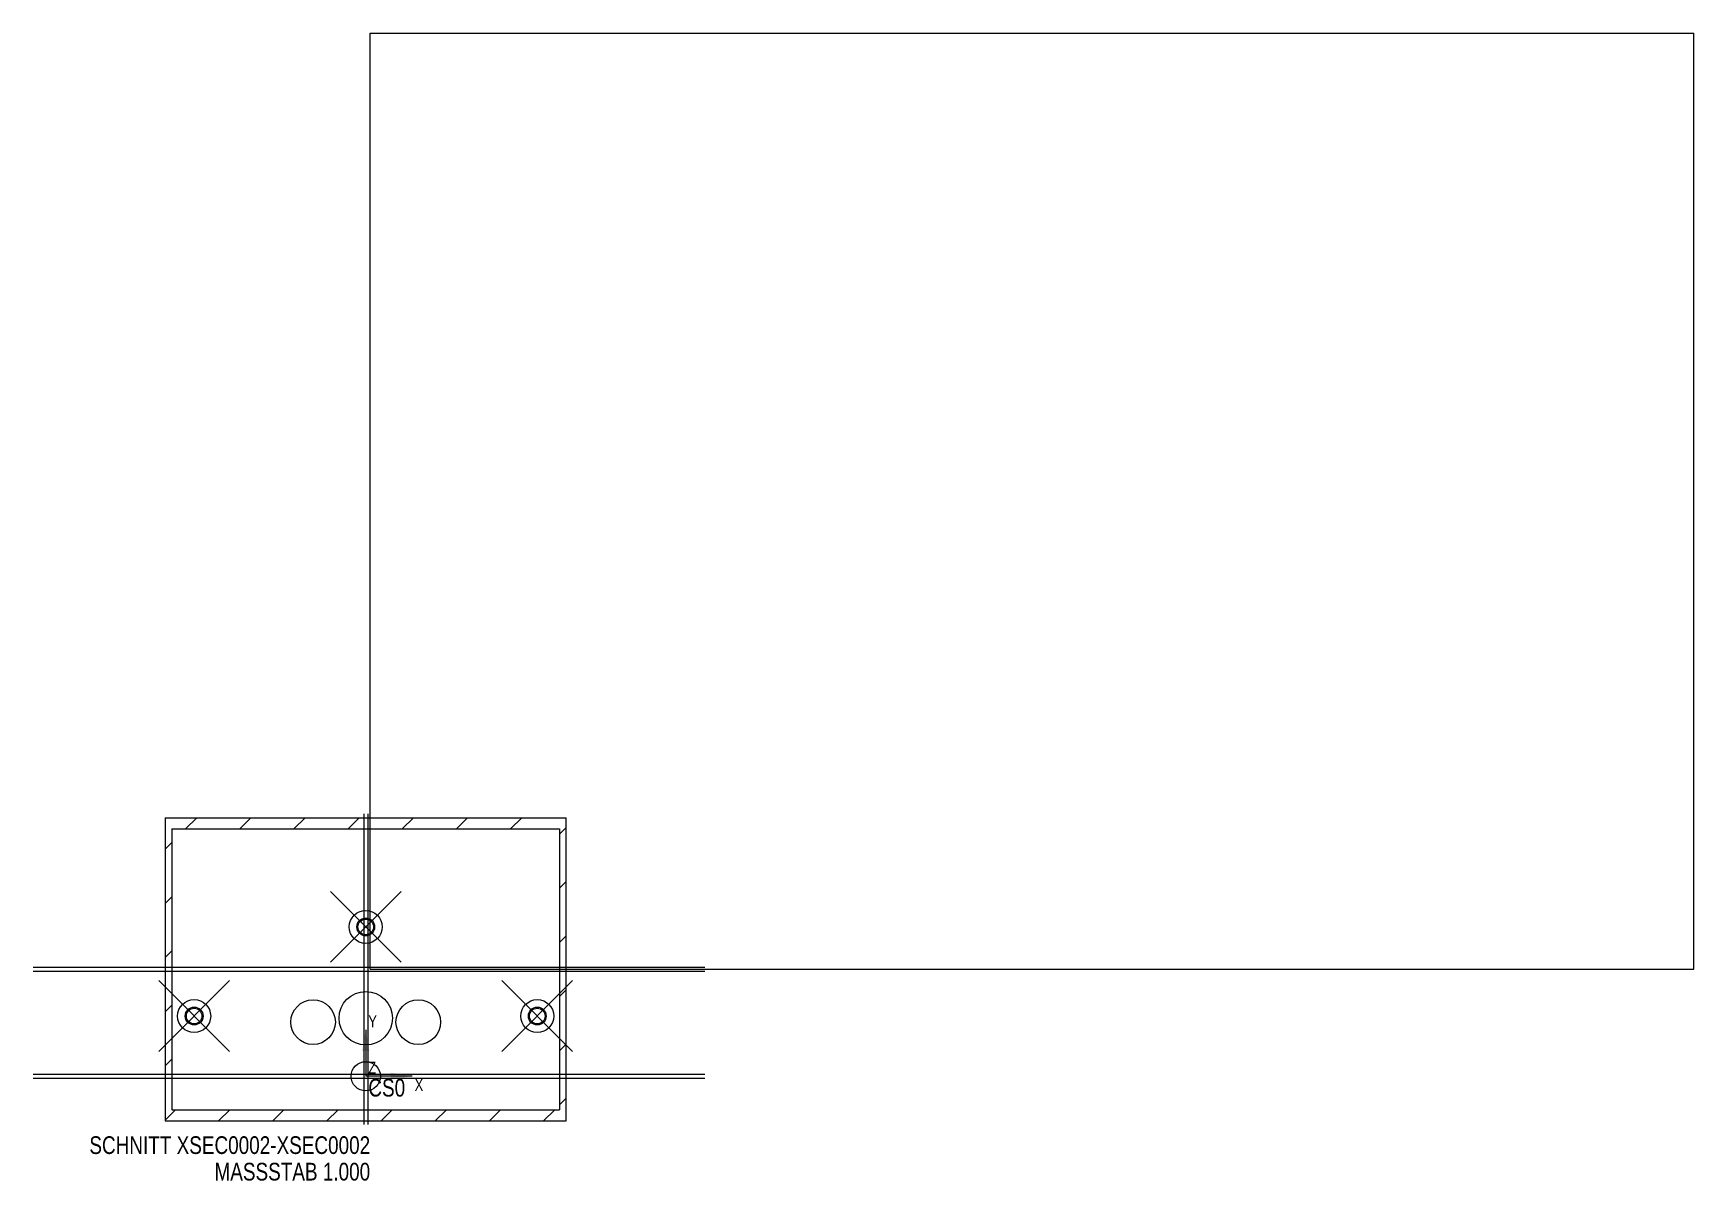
# Model space of a CAD drawing. Header units: inches. Extents: x -3 to 11.7, y -1.9 to 8.3.
import ezdxf

# ---------------------------------------------------------------- set-up
doc = ezdxf.new("R2010")
doc.units = ezdxf.units.IN
doc.header["$LTSCALE"] = 0.64311
doc.header["$MEASUREMENT"] = 0
doc.header["$PDMODE"] = 3
doc.header["$PDSIZE"] = 0.3125
doc.layers.get('0').update_dxf_attribs({"linetype": 'CONTINUOUS'})
doc.layers.add('C_BASIS', color=7, linetype='CONTINUOUS')
doc.layers.add('E_BASIS', color=7, linetype='CONTINUOUS')
doc.styles.get("Standard").update_dxf_attribs({"font": 'txt', "width": 0.8})

msp = doc.modelspace()

# ---------------------------------------------------------------- hatches: boundary and pattern name
at = {"linetype": 'CONTINUOUS'}
h = msp.add_hatch(dxfattribs=at)
h.set_pattern_fill('XSEC0002', color=2, scale=0.338349, angle=45, style=0, pattern_type=0)
h.set_pattern_definition([(45, (0, 0), (-0.23925, 0.23925), [])])
edge = h.paths.add_edge_path()
edge.add_line((-1.811, -1.339), (-1.811, 1.339))
edge.add_line((-1.811, 1.339), (1.732, 1.339))
edge.add_line((1.732, -1.339), (1.732, 1.339))
edge.add_line((-1.811, -1.339), (1.732, -1.339))
edge.add_line((-1.752, -1.24), (1.673, -1.24))
edge.add_line((1.673, -1.24), (1.673, 1.24))
edge.add_line((-1.752, 1.24), (1.673, 1.24))
edge.add_line((-1.752, -1.24), (-1.752, 1.24))

# ---------------------------------------------------------------- linework, layer by layer
at = {"color": 7, "linetype": 'CONTINUOUS'}
for p, q in [((0, 0), (0, 8.268)), ((0, 8.268), (11.693, 8.268)), ((11.693, 0), (11.693, 8.268)), ((-1.811, 1.339), (-1.811, -1.339)), ((-1.811, 1.339), (1.732, 1.339)), ((1.732, -1.339), (1.732, 1.339)), ((-1.752, 1.24), (-1.752, -1.24)), ((-1.752, 1.24), (1.673, 1.24)), ((1.673, 1.24), (1.673, -1.24)), ((0, 0), (11.693, 0)), ((-2.977, -0.018), (2.956, -0.018)), ((-1.752, -1.24), (1.673, -1.24)), ((-1.811, -1.339), (1.732, -1.339))]:
    msp.add_line(p, q, dxfattribs=at)
at = {"color": 9, "linetype": 'CONTINUOUS'}
msp.add_line((-2.977, 0.018), (2.956, 0.018), dxfattribs=at)
at = {"color": 7, "linetype": 'CONTINUOUS'}
for centre, radius in [((-0.039, 0.374), 0.146), ((-0.039, 0.374), 0.0787), ((-0.039, 0.374), 0.0689), ((-1.555, -0.413), 0.146), ((-0.504, -0.467), 0.197), ((-0.039, -0.432), 0.236), ((0.425, -0.467), 0.197), ((1.476, -0.413), 0.146), ((-1.555, -0.413), 0.0787), ((-1.555, -0.413), 0.0689), ((1.476, -0.413), 0.0787), ((1.476, -0.413), 0.0689), ((-0.039, -0.945), 0.129)]:
    msp.add_circle(centre, radius, dxfattribs=at)
at = {"color": 1, "linetype": 'CONTINUOUS'}
for p in [(-0.039, 0.374), (-1.555, -0.413), (1.476, -0.413)]:
    msp.add_point(p, dxfattribs=at)
at = {"layer": 'C_BASIS', "color": 7, "linetype": 'CONTINUOUS'}
for p in [(-0.039, -0.536), (0.37, -0.945)]:
    msp.add_line(p, (-0.039, -0.945), dxfattribs=at)
for points in [[(-0.039, -0.536), (-0.008, -0.723), (-0.071, -0.723)], [(0.37, -0.945), (0.182, -0.976), (0.182, -0.914)]]:
    msp.add_solid(points, dxfattribs=at)
at = {"layer": 'E_BASIS', "color": 9, "linetype": 'CONTINUOUS'}
for p, q in [((-0.057, 1.372), (-0.057, -1.372)), ((-2.977, -0.962), (2.956, -0.962))]:
    msp.add_line(p, q, dxfattribs=at)
at = {"layer": 'E_BASIS', "color": 7, "linetype": 'CONTINUOUS'}
for p, q in [((-0.022, 1.372), (-0.022, -1.372)), ((-2.977, -0.927), (2.956, -0.927))]:
    msp.add_line(p, q, dxfattribs=at)

# ---------------------------------------------------------------- texts
at = {"color": 2, "linetype": 'CONTINUOUS', "insert": (0, -1.475), "char_height": 0.15625, "width": 3.125, "attachment_point": 3, "line_spacing_factor": 0.9}
msp.add_mtext('SCHNITT XSEC0002-XSEC0002\\PMASSSTAB 1.000', dxfattribs=at)
at = {"layer": 'C_BASIS', "color": 7, "linetype": 'CONTINUOUS', "attachment_point": 1, "line_spacing_factor": 0.9}
for s, insert, char_height, width in [('Y', (-0.016, -0.407), 0.106, 0.08456), ('Z', (-0.016, -0.816), 0.106, 0.08456), ('CS0', (-0.016, -0.968), 0.1562, 0.375), ('X', (0.393, -0.968), 0.106, 0.08456)]:
    msp.add_mtext(s, dxfattribs=dict(at, insert=insert, char_height=char_height, width=width))

doc.saveas('drawing.dxf')
